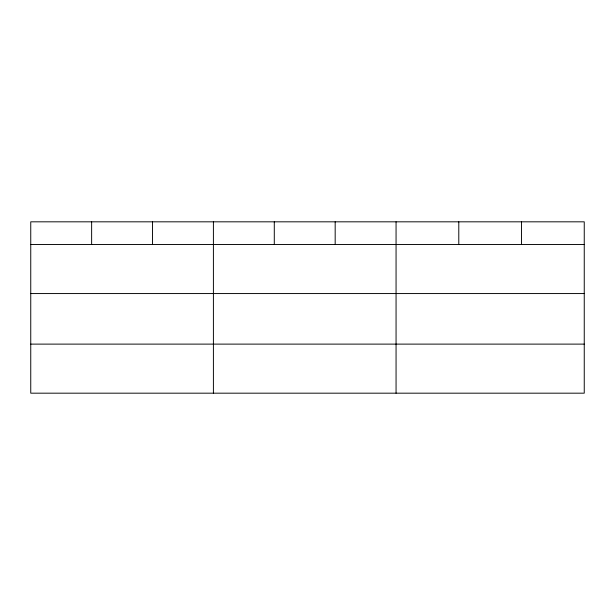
<?xml version="1.0" encoding="UTF-8"?>
<svg xmlns="http://www.w3.org/2000/svg" width="615" height="615" viewBox="0 0 615 615"><rect width="100%" height="100%" fill="white"/><g stroke="black" fill="none" stroke-linecap="round" stroke-linejoin="round"><path stroke-width="0.92" d="M584.25 293.563L584.25 221.823L30.75 221.823L30.75 393.177L584.25 393.177L584.25 293.563L30.75 293.563M30.75 244.493L584.25 244.493M30.75 344.116L584.25 344.116M521.52 221.823L521.52 244.493M458.79 221.823L458.79 244.493M396.06 221.823L396.06 393.177M335.175 221.823L335.175 244.493M274.29 221.823L274.29 244.493M213.405 221.823L213.405 393.177M152.52 221.823L152.52 244.493M91.635 221.823L91.635 244.493"/></g></svg>
